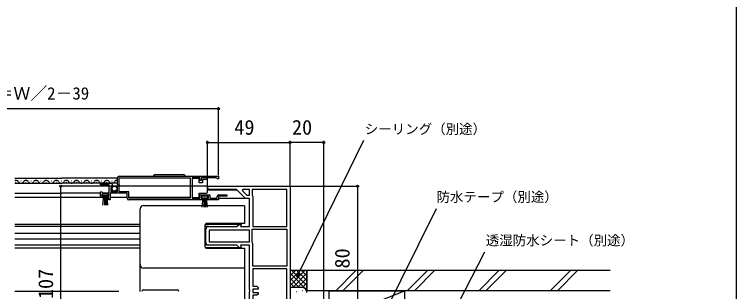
# Model space of a CAD drawing. Units: millimetres, scale not verified. Extents: x -525 to 525, y -783 to 779.
# Drawn here: x 96.4 to 525, y -480.3 to -315.9 of the extents above; entities that cross this region are included whole.
import ezdxf
from ezdxf.enums import TextEntityAlignment as Align

# ---------------------------------------------------------------- set-up
doc = ezdxf.new("R2010")
doc.units = ezdxf.units.MM
doc.header["$LTSCALE"] = 4
for name, color, linetype in [('0-2_YKK_11', 7, 'Continuous'), ('0-4_YKK_12', 2, 'Continuous'), ('0-5_YKK_13', 4, 'Continuous'), ('0-7_YKK_D', 6, 'Continuous'), ('0-8_YKK_ZWAK', 7, 'Continuous'), ('0-9_YSS_K', 3, 'Continuous'), ('0-A_YSS_KE', 3, 'Continuous')]:
    doc.layers.add(name, color=color, linetype=linetype)
doc.styles.add('ＭＳ ゴシック', font='')
doc.styles.get('ＭＳ ゴシック').set_extended_font_data('MS Gothic')

msp = doc.modelspace()

# ---------------------------------------------------------------- linework, layer by layer
at = {"layer": '0-2_YKK_11'}
for p, q in [((212, -417.799), (260, -417.799)), ((210, -451.299), (210, -443.299))]:
    msp.add_line(p, q, dxfattribs=at)
for points in [[(154.699, -417.281), (154.448, -417.492), (154.129, -417.407), (153.859, -417.875), (154.424, -418.44), (154.317, -418.699), (153.7, -418.699), (153.7, -420.899), (157.5, -420.899), (157.5, -417.899), (157.8, -417.599), (157.953, -417.27), (157.5, -416.73), (157.5, -412.899)], [(158.5, -411.899), (217.5, -411.899), (217.5, -413.399), (216.8, -413.399), (216.5, -413.099), (216.2, -412.799), (207.3, -412.799), (207.3, -414.399), (206.5, -414.399), (206.5, -412.799), (202, -412.799), (202, -424.999), (206.5, -424.999), (206.5, -422.999), (212.3, -422.999), (212.3, -424.999), (216.7, -424.999), (216.7, -423.999)], [(147.5, -423.599), (147.5, -421.099), (148.2, -421.099), (148.5, -421.399), (148.8, -421.699), (152.6, -421.699), (152.6, -416.899), (147.5, -416.899), (147.5, -416.099), (153.404, -416.099)], [(211.5, -441.799), (228.5, -441.799), (230, -440.299), (231.061, -440.299), (230.659, -441.799), (236, -441.799), (236, -425.099), (233.5, -425.099), (228.2, -419.799), (212, -419.799)], [(260, -417.799), (260, -495.299)], [(163.3, -424.899), (163.3, -421.999), (153.3, -421.999), (153.3, -425.899), (152.5, -425.899), (152.5, -424.599), (151.6, -424.599), (151.6, -423.799), (152.5, -423.799), (152.5, -422.499), (148.3, -422.499), (148.3, -423.799), (149.2, -423.799), (149.2, -424.599), (148.5, -424.599)], [(217.7, -422.999), (222.491, -422.999), (222.508, -423.782), (217.5, -423.999), (217.5, -425.899), (210.6, -425.899), (210.6, -425.099), (211.5, -425.099), (211.5, -423.799), (207.3, -423.799), (207.3, -425.099), (208.2, -425.099), (208.2, -425.899), (164.3, -425.899)], [(211.5, -492.799), (228.5, -492.799), (230, -491.299), (231.061, -491.299), (230.659, -492.799), (236, -492.799), (236, -480.424), (236.187, -480.033), (236.187, -479.565), (236, -479.175), (236, -452.799), (230.659, -452.799), (231.061, -454.299), (230, -454.299), (228.5, -452.799), (211.5, -452.799)]]:
    msp.add_lwpolyline(points, dxfattribs=at)
for points in [[(158.6, -412.799), (200.8, -412.799), (200.8, -424.999), (164.4, -424.999), (164.4, -421.099), (158.6, -421.099), (158.6, -417.999), (158.8, -417.799), (158.8, -417.199), (158.6, -416.999)], [(236, -419.799), (231.901, -419.799), (231.646, -420.416), (234.328, -423.099), (236, -423.099)], [(258, -441.799), (258, -419.799), (237.5, -419.799), (237.5, -423.099), (237.75, -423.532), (238, -423.965), (238, -441.799)], [(236, -443.799), (212, -443.799), (212, -450.799), (236, -450.799)], [(258, -443.299), (258, -465.299), (238, -465.299), (238, -451.799), (237.75, -451.366), (237.5, -450.933), (237.5, -443.299)], [(258, -489.699), (258, -466.799), (238, -466.799), (238, -477.099), (240.3, -477.099), (241, -477.799), (241, -478.799), (238, -478.799), (238, -480.799), (241, -480.799), (241, -481.799), (240.3, -482.499), (238, -482.499), (238, -489.699)]]:
    msp.add_lwpolyline(points, close=True, dxfattribs=at)
for centre, radius, start, end in [((158.5, -412.899), 1, 90.00001, 179.99999), ((153.404, -417.399), 1.3, 5.2159, 90.00002), ((212, -418.799), 1, 89.99999, 270.00001), ((148.5, -423.599), 1, 180.00001, 269.99999), ((217.7, -423.999), 1, 90.00001, 179.99999), ((164.3, -424.899), 1, 180.00001, 269.99999), ((211.5, -443.299), 1.5, 90.00001, 179.99999), ((211.5, -451.299), 1.5, 180.00001, 269.99999)]:
    msp.add_arc(centre, radius, start, end, dxfattribs=at)
at = {"layer": '0-4_YKK_12'}
for p, q in [((96.749, -413.099), (124.498, -413.099)), ((97.35, -415.599), (97.15, -415.599)), ((100.35, -414.839), (100.15, -414.839)), ((103.35, -415.599), (103.15, -415.599)), ((106.35, -414.839), (106.15, -414.839)), ((109.35, -415.599), (109.15, -415.599)), ((112.35, -414.839), (112.15, -414.839)), ((115.35, -415.599), (115.15, -415.599)), ((118.35, -414.839), (118.15, -414.839)), ((121.35, -415.599), (121.15, -415.599)), ((124.35, -414.839), (124.15, -414.839)), ((157.497, -413.099), (124.498, -413.099)), ((127.35, -415.599), (127.15, -415.599)), ((130.35, -414.839), (130.15, -414.839)), ((133.35, -415.599), (133.15, -415.599)), ((136.35, -414.839), (136.15, -414.839)), ((139.35, -415.599), (139.15, -415.599)), ((142.35, -414.839), (142.15, -414.839)), ((145.35, -415.599), (145.15, -415.599)), ((148.35, -414.839), (148.15, -414.839)), ((151.35, -415.599), (151.15, -415.599)), ((154.35, -414.839), (154.15, -414.839)), ((200.8, -413.099), (158.597, -413.099)), ((96.749, -416.099), (124.498, -416.099)), ((157.497, -416.099), (124.498, -416.099)), ((211, -419.899), (228.3, -419.899)), ((96.749, -421.999), (124.498, -421.999)), ((147.497, -421.999), (124.498, -421.999)), ((124.498, -424.599), (96.749, -424.599)), ((148.897, -424.599), (124.498, -424.599)), ((163.297, -424.599), (153.297, -424.599)), ((200.8, -424.599), (164.397, -424.599)), ((233.663, -425.099), (217.5, -425.099)), ((96.749, -440.299), (171, -440.299)), ((230.172, -440.3), (209.785, -440.3)), ((209.786, -440.299), (230.207, -440.299)), ((171, -441.799), (96.749, -441.799)), ((96.749, -445.597), (171, -445.597)), ((211.439, -441.799), (209.5, -441.799)), ((96.749, -448.997), (171, -448.997)), ((171, -452.799), (96.749, -452.799)), ((211.5, -452.799), (209.5, -452.799)), ((228.328, -452.799), (228.293, -452.799)), ((96.749, -454.299), (171, -454.299)), ((230.207, -454.299), (209.786, -454.299)), ((209.786, -454.299), (230.207, -454.299)), ((158.334, -480.295), (96.749, -480.295))]:
    msp.add_line(p, q, dxfattribs=at)
for centre, start, end in [((97.25, -416.057), 29.19937, 106.92688), ((100.25, -414.381), 209.19064, 330.80936), ((103.25, -416.057), 29.19937, 150.80063), ((106.25, -414.381), 209.19064, 330.80936), ((109.25, -416.057), 29.19937, 150.80063), ((112.25, -414.381), 209.19064, 330.80936), ((115.25, -416.057), 29.19937, 150.80063), ((118.25, -414.381), 209.19064, 330.80936), ((121.25, -416.057), 29.19937, 150.80063), ((124.25, -414.381), 209.19064, 330.80936), ((127.25, -416.057), 29.19937, 150.80063), ((130.25, -414.381), 209.19064, 330.80936), ((133.25, -416.057), 29.19937, 150.80063), ((136.25, -414.381), 209.19064, 330.80936), ((139.25, -416.057), 29.19937, 150.80063), ((142.25, -414.381), 209.19064, 330.80936), ((145.25, -416.057), 29.19937, 150.80063), ((148.25, -414.381), 209.19064, 330.80936), ((151.25, -416.057), 29.19937, 150.80063), ((154.25, -414.381), 209.19064, 330.80936), ((157.25, -416.057), 81.73525, 150.80063)]:
    msp.add_arc(centre, 1.718, start, end, dxfattribs=at)
at = {"layer": '0-5_YKK_13'}
for p, q in [((179.847, -410.899), (196.847, -410.899)), ((208, -413.849), (208, -415.849)), ((210.5, -413.849), (208, -413.849)), ((208, -415.849), (206, -415.849)), ((148.861, -428.976), (149.397, -423.349)), ((149.897, -423.349), (149.897, -428.999)), ((150.397, -423.349), (150.397, -428.999)), ((150.897, -423.349), (150.897, -428.999)), ((151.933, -428.976), (151.397, -423.349)), ((206, -421.849), (210.5, -421.849)), ((211, -421.349), (211, -420.849)), ((207.861, -430.276), (208.397, -424.649)), ((208.897, -424.649), (208.897, -430.299)), ((209.397, -424.649), (209.397, -430.299)), ((209.897, -424.649), (209.897, -430.299)), ((210.933, -430.276), (210.397, -424.649)), ((171, -480.299), (171, -431.204)), ((173, -429.204), (228, -429.204)), ((233, -429.378), (233, -439.999)), ((209.5, -440.999), (209.5, -453.599)), ((233, -439.999), (210.5, -439.999)), ((210.5, -454.599), (233, -454.599)), ((233, -454.599), (233, -490.999)), ((233, -466.334), (173, -466.334)), ((173, -479.299), (193, -479.299))]:
    msp.add_line(p, q, dxfattribs=at)
for points in [[(206, -415.849), (206, -413.149), (202, -413.149)], [(211, -420.849), (211, -414.849), (211, -414.349)], [(202, -424.549), (206, -424.549), (206, -421.849)], [(233, -429.378), (228, -429.378), (228, -429.204)]]:
    msp.add_lwpolyline(points, dxfattribs=at)
for points in [[(148.497, -423.349), (152.297, -423.349), (152.297, -422.499), (148.497, -422.499)], [(207.497, -424.649), (211.297, -424.649), (211.297, -423.799), (207.497, -423.799)]]:
    msp.add_lwpolyline(points, close=True, dxfattribs=at)
msp.add_circle((155.847, -419.249), 1.45, dxfattribs=at)
for centre, radius, start, end in [((179.847, -411.899), 1, 90, 180), ((196.847, -411.899), 1, 0, 90), ((210.5, -414.349), 0.5, 0.00001, 90), ((210.5, -421.349), 0.5, 270, 359.99995), ((173, -431.204), 2, 90, 180), ((210.5, -440.999), 1, 90, 180), ((210.5, -453.599), 1, 180, 270), ((173, -464.334), 2, 180, 270), ((173, -480.299), 1, 90, 180), ((193, -480.299), 1, 0, 90)]:
    msp.add_arc(centre, radius, start, end, dxfattribs=at)
at = {"layer": '0-7_YKK_D'}
for p, q in [((217.497, -371.899), (6.5, -371.899)), ((217.497, -411.199), (217.497, -370.899)), ((211, -417.799), (211, -390.899)), ((211, -391.899), (260, -391.899)), ((260, -417.299), (260, -390.899)), ((260, -417.299), (260, -390.899)), ((280, -391.899), (260, -391.899)), ((280, -494.799), (280, -390.899)), ((211, -417.799), (123, -417.799)), ((124, -524.799), (124, -417.799)), ((260.5, -417.799), (301, -417.799)), ((300, -417.799), (300, -497.799))]:
    msp.add_line(p, q, dxfattribs=at)
for points in [[(264.11, -471.684), (265.232, -469.395), (303.865, -390.547)], [(314.396, -496.799), (315.528, -494.514), (347.01, -430.95)], [(355.034, -496.799), (356.201, -494.532), (375.65, -456.733)], [(265.846, -469.695), (264.11, -471.684), (264.619, -469.094)]]:
    msp.add_lwpolyline(points, dxfattribs=at)
for centre in [(217.497, -371.899), (211, -391.899), (260, -391.899), (260, -391.899), (280, -391.899), (124, -417.799), (300, -417.799)]:
    msp.add_circle(centre, 0.637, dxfattribs=at)
at = {"layer": '0-8_YKK_ZWAK'}
msp.add_lwpolyline([(-525, -782.8), (525, -782.8), (525, 747.2)], dxfattribs=at)
at = {"layer": '0-9_YSS_K'}
for p, q in [((270, -467.799), (260, -467.799)), ((260, -476.657), (268.858, -467.799)), ((260, -473.828), (266.029, -467.799)), ((260, -471), (263.201, -467.799)), ((260, -468.172), (260.372, -467.799)), ((260, -469.485), (270, -479.485)), ((261.142, -467.799), (270, -476.657)), ((261.686, -477.799), (270, -469.485)), ((263.97, -467.799), (270, -473.828)), ((266.799, -467.799), (270, -471)), ((269.627, -467.799), (270, -468.172)), ((270, -480.799), (270, -467.799)), ((299.11, -467.799), (287.11, -479.799)), ((303.353, -467.799), (291.353, -479.799)), ((341.536, -467.799), (329.536, -479.799)), ((345.779, -467.799), (333.779, -479.799)), ((383.963, -467.799), (371.963, -479.799)), ((388.205, -467.799), (376.205, -479.799)), ((426.389, -467.799), (414.389, -479.799)), ((430.632, -467.799), (418.632, -479.799)), ((260, -472.314), (265.485, -477.799)), ((260, -475.142), (262.674, -477.817)), ((264.515, -477.799), (270, -472.314)), ((267.325, -477.817), (270, -475.142)), ((267, -477.799), (260, -477.799)), ((267.195, -479.627), (267.395, -479.627)), ((269.205, -478.765), (270, -477.971)), ((283, -479.799), (283, -496.799)), ((283, -479.799), (328, -479.799)), ((285.5, -496.799), (328, -479.799)), ((328, -479.799), (328, -496.799)), ((263.857, -480.294), (264.057, -480.294))]:
    msp.add_line(p, q, dxfattribs=at)
msp.add_arc((267, -480.799), 3, 360, 90, dxfattribs=at)
at = {"layer": '0-A_YSS_KE'}
msp.add_line((450, -479.799), (270, -479.799), dxfattribs=at)
msp.add_lwpolyline([(450, -467.799), (270, -467.799), (270, -479.799)], dxfattribs=at)

# ---------------------------------------------------------------- texts
at = {"layer": '0-7_YKK_D', "style": 'ＭＳ ゴシック'}
for s, height, p in [('網戸出来幅＝Ｗ／2－39', 7.331, (35.834, -368.593)), ('49', 8.798, (226.943, -389.899)), ('20', 8.798, (261.136, -389.899)), ('シーリング（別途）', 5.865, (304.319, -388.592)), ('防水テープ（別途）', 5.865, (346.92, -428.859)), ('透湿防水シート（別途）', 5.865, (376.15, -454.642))]:
    msp.add_text(s, height=height, dxfattribs=at).set_placement(p, align=Align.BOTTOM_LEFT)
for s, p in [('80', (298, -466.629)), ('107', (122, -484.765))]:
    msp.add_text(s, height=8.798, rotation=90, dxfattribs=at).set_placement(p, align=Align.BOTTOM_LEFT)

doc.saveas('drawing.dxf')
